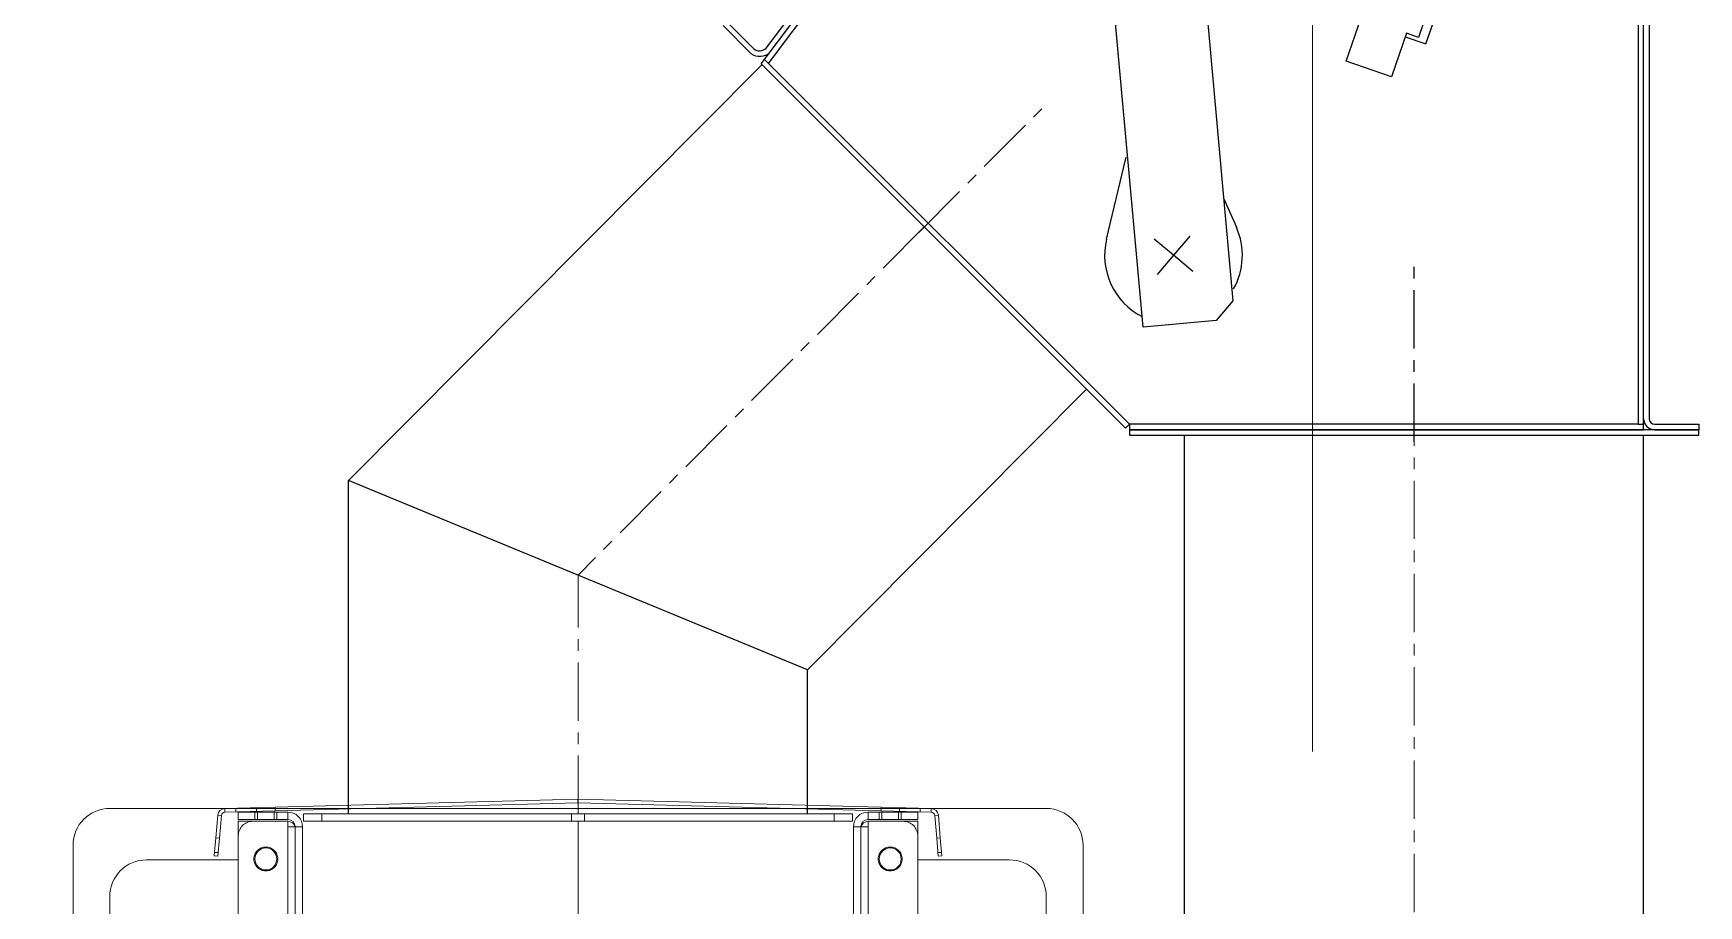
# Model space of a CAD drawing. Header units: millimetres. Extents: x 3220 to 226993, y 817 to 176024.
# Drawn here: x 103808 to 104714, y 165388 to 165863 of the extents above; entities that cross this region are included whole.
import ezdxf

# ---------------------------------------------------------------- set-up
doc = ezdxf.new("R2010")
doc.units = ezdxf.units.MM
doc.linetypes.add('AXES', pattern=[50.8, 31.75, -6.35, 6.35, -6.35])
doc.linetypes.add('DASHED', pattern=[15, 7, -8])
doc.layers.add('1', color=7, linetype='Continuous')
doc.layers.add('Axe', color=1, linetype='AXES', lineweight=9)
for name, color, linetype, lineweight, true_color in [('Sichtbare Kanten(DIN)', 7, 'Continuous', 50, 0x3f3f3f), ('Sichtbare tangentiale Kanten(DIN)', 7, 'Continuous', 50, 0x3f3f3f), ('Verdeckte Kanten(DIN)', 7, 'DASHED', 35, 0x3f3f3f), ('Verdeckte tangentiale Kanten(DIN)', 7, 'DASHED', 35, 0x3f3f3f)]:
    doc.layers.add(name, color=color, linetype=linetype, lineweight=lineweight, true_color=true_color)

# ---------------------------------------------------------------- blocks, each defined once
blk = doc.blocks.new('TKF 300 Motor R')
at = {"color": 1, "lineweight": 0}
blk.add_line((0, -236.5), (0, 253.5), dxfattribs=at)
at = {"layer": 'Sichtbare Kanten(DIN)', "color": 5, "lineweight": 0}
for p, q in [((-0.1, 265.53), (-192.35, 260.5)), ((-0.05, 263.53), (-192.3, 258.5)), ((192.3, 258.5), (0.05, 263.53)), ((192.35, 260.5), (0.1, 265.53)), ((-255, 260.5), (-192.32, 260.5)), ((-196.23, 256.85), (-197.3, 244.57)), ((-194.24, 256.67), (-195.31, 244.4)), ((-185, 258.5), (-185, 254.5)), ((-158, 258.5), (-185, 258.5)), ((-185, 254.5), (-158, 254.5)), ((-158, 254.5), (-158, 258.5)), ((-149.5, 257.5), (-139.5, 257.5)), ((-149.5, 257.5), (-149.5, 253.5)), ((139.5, 257.5), (-139.5, 257.5)), ((-115.92, 260.5), (115.92, 260.5)), ((139.5, 257.5), (149.5, 257.5)), ((149.5, 253.5), (149.5, 257.5)), ((158, 258.5), (185, 258.5)), ((158, 254.5), (158, 258.5)), ((185, 254.5), (158, 254.5)), ((185, 258.5), (185, 254.5)), ((192.32, 260.5), (255, 260.5)), ((195.31, 244.4), (194.24, 256.67)), ((197.3, 244.57), (196.23, 256.85)), ((-158, 253.5), (-185, 253.5)), ((-185, -227.5), (-185, 253.5)), ((-158, 250.5), (-158, 253.5)), ((-158, 250.5), (-150, 250.5)), ((-150, -224.5), (-150, 250.5)), ((-139.5, 253.5), (-149.5, 253.5)), ((139.5, 253.5), (-139.5, 253.5)), ((149.5, 253.5), (139.5, 253.5)), ((150, -224.5), (150, 250.5)), ((158, 250.5), (150, 250.5)), ((158, 250.5), (158, 253.5)), ((158, 253.5), (185, 253.5)), ((185, -227.5), (185, 253.5)), ((-275, 81.5), (-275, 240.5)), ((-198.18, 234.61), (-197.3, 244.57)), ((-195.31, 244.4), (-196.18, 234.44)), ((196.18, 234.44), (195.31, 244.4)), ((197.3, 244.57), (198.18, 234.61)), ((275, 240.5), (275, 65.07)), ((-185, 232.5), (-235, 232.5)), ((-198.18, 234.61), (-196.18, 234.44)), ((185, 232.5), (235, 232.5)), ((196.18, 234.44), (198.18, 234.61)), ((-255, 212.5), (-255, -207.5)), ((255, 212.5), (255, -207.5))]:
    blk.add_line(p, q, dxfattribs=at)
for centre in [(-170, 233), (170, 233)]:
    blk.add_circle(centre, 6, dxfattribs=at)
for centre, radius, start, end in [((0, 261.53), 4, 88.5, 91.5), ((0, 261.53), 2, 88.5, 91.5), ((-255, 240.5), 20, 90, 180), ((-192.24, 256.5), 4, 91.5, 175), ((-192.24, 256.5), 2, 91.5, 175), ((-158, 250.5), 8, 0, 90), ((-158, 250.5), 4, 0, 90), ((158, 250.5), 8, 90, 180), ((158, 250.5), 4, 90, 180), ((192.24, 256.5), 2, 5, 88.5), ((192.24, 256.5), 4, 5, 88.5), ((255, 240.5), 20, 0, 90), ((-158, 249.5), 4, 14.47751, 90), ((158, 249.5), 4, 90, 165.52249), ((-235, 212.5), 20, 90, 180), ((235, 212.5), 20, 0, 90)]:
    blk.add_arc(centre, radius, start, end, dxfattribs=at)
at = {"layer": 'Sichtbare tangentiale Kanten(DIN)', "color": 5, "lineweight": 0}
for p, q in [((-0.05, 263.53), (-0.1, 265.53)), ((0.05, 263.53), (0.1, 265.53)), ((-194.24, 256.67), (-196.23, 256.85)), ((-192.3, 258.5), (-192.35, 260.5)), ((-139.5, 253.5), (-139.5, 257.5)), ((139.5, 257.5), (139.5, 253.5)), ((192.3, 258.5), (192.35, 260.5)), ((194.24, 256.67), (196.23, 256.85)), ((-158, 250.5), (-158, -224.5)), ((158, 250.5), (158, -224.5)), ((-195.31, 244.4), (-197.3, 244.57)), ((197.3, 244.57), (195.31, 244.4))]:
    blk.add_line(p, q, dxfattribs=at)
at = {"layer": 'Verdeckte Kanten(DIN)', "color": 5, "lineweight": 0, "ltscale": 14.552373}
for p, q in [((-192.32, 260.5), (-115.92, 260.5)), ((115.92, 260.5), (192.32, 260.5))]:
    blk.add_line(p, q, dxfattribs=at)
at = {"layer": 'Verdeckte Kanten(DIN)', "color": 5, "lineweight": 0, "ltscale": 0.380839}
for p, q in [((-186.35, 260.66), (-186.3, 258.66)), ((186.35, 260.66), (186.3, 258.66))]:
    blk.add_line(p, q, dxfattribs=at)
at = {"layer": 'Verdeckte Kanten(DIN)', "color": 5, "lineweight": 0, "ltscale": 0.761779}
for p, q in [((-176, 258.5), (-176, 254.5)), ((-174.5, 254.5), (-174.5, 258.5)), ((-165.5, 254.5), (-165.5, 258.5)), ((-164, 258.5), (-164, 254.5)), ((-3.5, 257.5), (-3.5, 253.5)), ((3.5, 257.5), (3.5, 253.5)), ((164, 254.5), (164, 258.5)), ((165.5, 258.5), (165.5, 254.5)), ((174.5, 258.5), (174.5, 254.5)), ((176, 254.5), (176, 258.5))]:
    blk.add_line(p, q, dxfattribs=at)
at = {"layer": 'Verdeckte Kanten(DIN)', "color": 5, "lineweight": 0, "ltscale": 0.38097}
for p, q in [((-175, 258.95), (-175, 260.95)), ((-165, 259.21), (-165, 261.22)), ((165, 259.21), (165, 261.22)), ((175, 258.95), (175, 260.95))]:
    blk.add_line(p, q, dxfattribs=at)
at = {"layer": 'Verdeckte Kanten(DIN)', "color": 5, "lineweight": 0, "ltscale": 25.533516}
for p, q in [((-154, 250.5), (-154, -224.5)), ((154, 250.5), (154, -224.5))]:
    blk.add_line(p, q, dxfattribs=at)
at = {"layer": 'Verdeckte Kanten(DIN)', "color": 5, "lineweight": 0, "ltscale": 7.778815}
for centre in [(-170, 233), (170, 233)]:
    blk.add_circle(centre, 6.5, dxfattribs=at)
at = {"layer": 'Verdeckte Kanten(DIN)', "color": 5, "lineweight": 0, "ltscale": 2.393412}
for centre, start, end in [((-177, 245.5), 90, 180), ((177, 245.5), 0, 90)]:
    blk.add_arc(centre, 8, start, end, dxfattribs=at)
at = {"layer": 'Verdeckte Kanten(DIN)', "color": 5, "lineweight": 0, "ltscale": 0.192412}
for centre, start, end in [((-158, 249.5), 0, 14.47751), ((158, 249.5), 165.52249, 180)]:
    blk.add_arc(centre, 4, start, end, dxfattribs=at)
at = {"layer": 'Verdeckte tangentiale Kanten(DIN)', "color": 5, "lineweight": 0, "ltscale": 0.380839}
for p, q in [((-196.01, 236.43), (-198, 236.6)), ((196.01, 236.43), (198, 236.6))]:
    blk.add_line(p, q, dxfattribs=at)
blk = doc.blocks.new('111 R')
at = {"xscale": -1}
blk.add_blockref('TKF 300 Motor R', (0, -253.5), dxfattribs=at)
blk = doc.blocks.new('102L')
at = {"color": 0}
blk.add_blockref('111 R', (0, 490), dxfattribs=at)
blk = doc.blocks.new('126 L')
blk.add_blockref('102L', (0, 0))
blk = doc.blocks.new('101 1')
for p, q in [((-35446.76, 296053.06, 0), (-35432.05, 296038.36, 0)), ((-35448.88, 296050.94, 0), (-35433.76, 296035.82, 0)), ((-35425.33, 296038.71, 0), (-35420.82, 296044.69, 0)), ((-35432.05, 296038.36, 0), (-35431.94, 296038.24, 0))]:
    blk.add_line(p, q)
for centre, radius, start, end in [((-35428.9, 296042.28, 0), 8.08, 232.99958, 315), ((-35428.9, 296042.28, 0), 8.08, 232.99958, 315), ((-35428.89, 296042.24, 0), 5.01, 230.81385, 315.44976), ((-35428.9, 296042.28, 0), 5.05, 315, 315.27618)]:
    blk.add_arc(centre, radius, start, end)
at = {"layer": '1', "linetype": 'Continuous'}
for p, q in [((-35424.09, 296030.39, 0), (-35228.15, 296291.05, 0)), ((-34944.55, 296289.86, 0), (-34944.55, 296041.86, 0)), ((-35420.82, 296044.69, 0), (-35312.49, 296188.45, 0)), ((-35428.05, 296030.11, 0), (-35319.3, 296174.79, 0)), ((-34950.55, 296140.56, 0), (-34950.55, 295833.86, 0)), ((-34947.55, 295833.86, 0), (-34947.55, 296139.55, 0)), ((-34944.55, 296041.86, 0), (-34944.55, 295861.86, 0)), ((-35428.05, 296030.11, 0), (-35229.67, 295831.73, 0)), ((-35227.55, 295833.86, 0), (-35426.23, 296032.53, 0)), ((-34944.55, 295861.86, 0), (-34944.55, 295836.86, 0)), ((-35229.67, 295831.73, 0), (-35227.55, 295833.86, 0)), ((-35227.55, 295833.86, 0), (-35227.55, 295830.86, 0)), ((-34950.55, 295833.86, 0), (-35227.55, 295833.86, 0)), ((-34950.55, 295833.86, 0), (-34947.55, 295833.86, 0)), ((-34947.55, 295830.86, 0), (-34947.55, 295833.86, 0)), ((-34941.55, 295833.86, 0), (-34917.55, 295833.86, 0)), ((-34917.55, 295833.86, 0), (-34917.55, 295830.86, 0)), ((-34917.55, 295830.86, 0), (-35227.55, 295830.86, 0)), ((-35227.55, 295830.86, 0), (-35227.55, 295827.86, 0)), ((-35227.55, 295830.86, 0), (-34947.55, 295830.86, 0)), ((-35227.55, 295827.86, 0), (-34917.55, 295827.86, 0)), ((-34941.55, 295830.86, 0), (-34917.55, 295830.86, 0)), ((-34917.55, 295827.86, 0), (-34917.55, 295830.86, 0))]:
    blk.add_line(p, q, dxfattribs=at)
at = {"layer": '1', "color": 5, "linetype": 'Continuous'}
for p, q in [((-35066.06, 296040.97, 0), (-35023.41, 296164.83, 0)), ((-35192.72, 296138.65, 0), (-35171.19, 295901.13, 0)), ((-35045.72, 296115.4, 0), (-35070.13, 296044.49, 0)), ((-35220.08, 295886.66, 0), (-35237.01, 296073.39, 0)), ((-35109.48, 296031.59, 0), (-35101.34, 296055.23, 0)), ((-35076.75, 296046.77, 0), (-35084.89, 296023.13, 0)), ((-35077.4, 296044.87, 0), (-35066.06, 296040.97, 0)), ((-35070.13, 296044.49, 0), (-35076.75, 296046.77, 0)), ((-35084.89, 296023.13, 0), (-35109.48, 296031.59, 0)), ((-35240.02, 295934.62, 0), (-35229.26, 295979.37, 0)), ((-35176.22, 295956.68, 0), (-35169.29, 295941.1, 0)), ((-35171.19, 295901.13, 0), (-35180.25, 295890.27, 0)), ((-35180.25, 295890.27, 0), (-35220.08, 295886.66, 0))]:
    blk.add_line(p, q, dxfattribs=at)
at = {"layer": '1', "color": 1, "linetype": 'AXES'}
for p, q in [((-35342.43, 295938.12, 0), (-35272.24, 296008.7, 0)), ((-35203.55, 295925.86, 0), (-35214.05, 295934.66, 0)), ((-35194.75, 295936.35, 0), (-35203.55, 295925.86, 0)), ((-35203.55, 295925.86, 0), (-35212.36, 295915.36, 0)), ((-35193.06, 295917.05, 0), (-35203.55, 295925.86, 0)), ((-35072.55, 295824.36, 0), (-35072.55, 295923.35, 0))]:
    blk.add_line(p, q, dxfattribs=at)
at = {"layer": '1', "color": 5, "linetype": 'Continuous'}
for start, end in [(166.49185, 242.94643), (330.70316, 23.99052)]:
    blk.add_arc((-35203.55, 295925.86, 0), 37.5, start, end, dxfattribs=at)
at = {"layer": '1', "linetype": 'Continuous'}
for radius in [6, 3]:
    blk.add_arc((-34941.55, 295836.86, 0), radius, 180, 270, dxfattribs=at)
blk = doc.blocks.new('section 3-2')
at = {"layer": 'Axe', "ltscale": 15}
blk.add_line((9000, -4000), (9000, 33046.2), dxfattribs=at)

msp = doc.modelspace()

# ---------------------------------------------------------------- linework, layer by layer
at = {"color": 4}
for p, q in [((104204.34, 165845.78), (103979.15, 165619.37)), ((104381.11, 165669), (104229.15, 165516.21)), ((103979.15, 165437.7), (103979.15, 165619.37)), ((104229.15, 165516.21), (103979.15, 165619.37)), ((104229.15, 165437.7), (104229.15, 165516.21))]:
    msp.add_line(p, q, dxfattribs=at)
at = {"color": 30}
for points in [[(103072.15, 160995.7), (103072.15, 161112.59, -0.065932), (103085.08, 161210.21), (104430.12, 164894.51, 0.065932), (104434.43, 164927.04), (104434.43, 165643.93)], [(103322.15, 160995.7), (103322.15, 161112.59, -0.065932), (103326.46, 161145.13), (104671.5, 164829.43, 0.065932), (104684.43, 164927.04), (104684.43, 165643.93)]]:
    msp.add_lwpolyline(points, format="xyb", dxfattribs=at)
at = {"layer": 'Axe'}
for p in [(104292.73, 165757.39), (104104.15, 165437.7)]:
    msp.add_line(p, (104104.15, 165567.79), dxfattribs=at)
msp.add_lwpolyline([(103197.15, 160995.7), (103197.15, 160995.7), (103197.15, 161112.59, -0.065932), (103205.77, 161177.67), (104550.81, 164861.97, 0.065932), (104559.43, 164927.04), (104559.43, 165643.93)], format="xyb", dxfattribs=at)

# ---------------------------------------------------------------- block references
for name, p in [('section 3-2', (95504.15, 135943.7)), ('126 L', (104104.15, 164943.7))]:
    msp.add_blockref(name, p)
at = {"color": 2}
msp.add_blockref('101 1', (139631.98, -130183.92, 0), dxfattribs=at)

doc.saveas('drawing.dxf')
